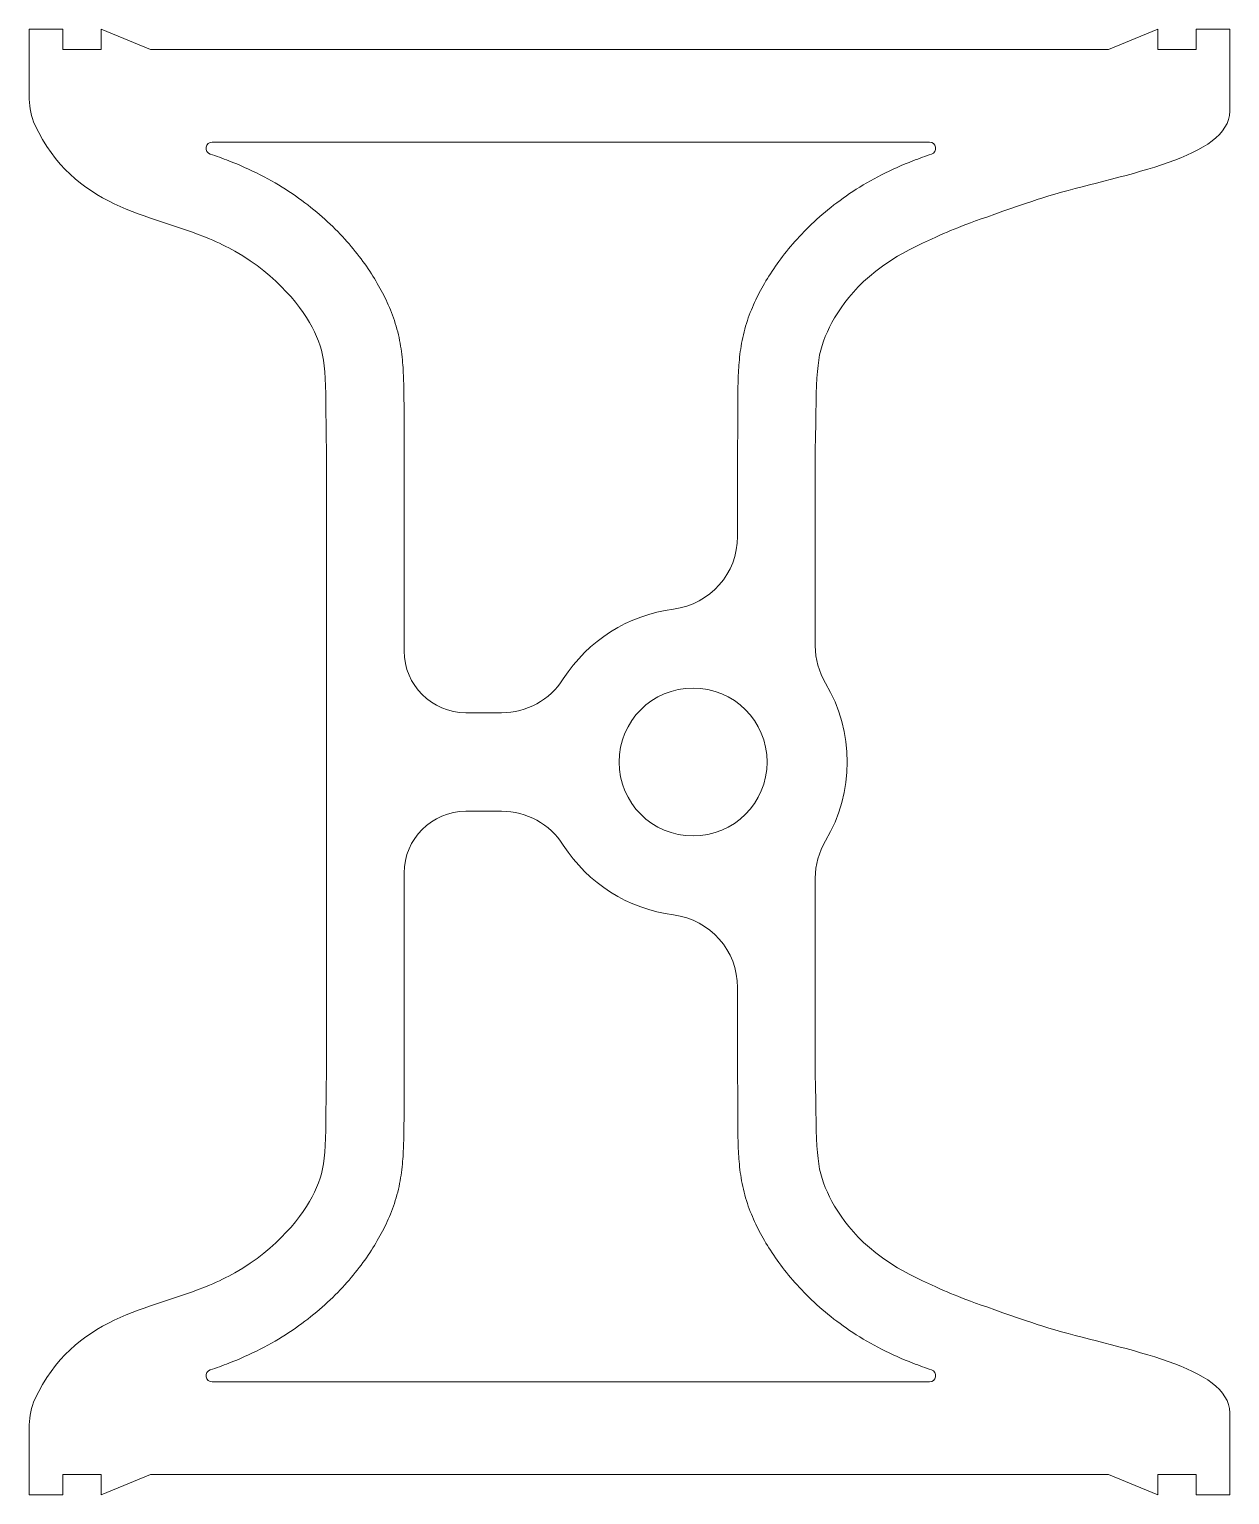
# Model space of a CAD drawing. Header units: inches. Extents: x -2.61 to -0.67, y -2.24 to 0.13.
import ezdxf

# ---------------------------------------------------------------- set-up
doc = ezdxf.new("R2010")
doc.units = ezdxf.units.IN
doc.header["$MEASUREMENT"] = 0

msp = doc.modelspace()

# ---------------------------------------------------------------- linework, layer by layer
at = {"color": 7, "linetype": 'Continuous', "lineweight": 15}
for p, q in [((-2.6145, 0.0198), (-2.6145, 0.1329)), ((-2.5603, 0.1329), (-2.6145, 0.1329)), ((-2.5603, 0.1), (-2.5603, 0.1329)), ((-2.4978, 0.1329), (-2.4178, 0.1)), ((-2.4978, 0.1), (-2.4978, 0.1329)), ((-0.7844, 0.1329), (-0.8644, 0.1)), ((-0.7844, 0.1), (-0.7844, 0.1329)), ((-0.7219, 0.1329), (-0.6677, 0.1329)), ((-0.7219, 0.1), (-0.7219, 0.1329)), ((-0.6677, 0), (-0.6677, 0.1329)), ((-2.5603, 0.1), (-2.4978, 0.1)), ((-0.8644, 0.1), (-2.4178, 0.1)), ((-0.7219, 0.1), (-0.7844, 0.1)), ((-2.3178, -0.05), (-1.1545, -0.05)), ((-2.1326, -0.5502), (-2.1326, -1.5608)), ((-2.0065, -0.551), (-2.0065, -0.8755)), ((-1.4658, -0.551), (-1.4658, -0.6897)), ((-1.3397, -0.8672), (-1.3397, -0.5502)), ((-1.8486, -0.9755), (-1.9065, -0.9755)), ((-1.8486, -1.1355), (-1.9065, -1.1355)), ((-2.0065, -1.2355), (-2.0065, -1.56)), ((-1.3397, -1.5608), (-1.3397, -1.2438)), ((-1.4658, -1.4213), (-1.4658, -1.56)), ((-2.3178, -2.061), (-1.1545, -2.061)), ((-0.6677, -2.111), (-0.6677, -2.2439)), ((-2.6145, -2.1308), (-2.6145, -2.2439)), ((-2.5603, -2.211), (-2.4978, -2.211)), ((-2.5603, -2.211), (-2.5603, -2.2439)), ((-2.4978, -2.2439), (-2.4178, -2.211)), ((-2.4978, -2.211), (-2.4978, -2.2439)), ((-0.8644, -2.211), (-2.4178, -2.211)), ((-0.7844, -2.2439), (-0.8644, -2.211)), ((-0.7219, -2.211), (-0.7844, -2.211)), ((-0.7844, -2.211), (-0.7844, -2.2439)), ((-0.7219, -2.211), (-0.7219, -2.2439)), ((-2.5603, -2.2439), (-2.6145, -2.2439)), ((-0.7219, -2.2439), (-0.6677, -2.2439))]:
    msp.add_line(p, q, dxfattribs=at)
msp.add_circle((-1.538, -1.0555), 0.12, dxfattribs=at)
for centre, radius, start, end in [((-2.5145, 0.0198), 0.1, 180, 204.723), ((-2.3178, -0.06), 0.01, 90, 251.0855), ((-1.1545, -0.06), 0.01, 288.9145, 90), ((-1.5846, -0.6897), 0.1188, 277.2566, 0), ((-1.538, -1.0555), 0.25, 97.2566, 147.3842), ((-1.9065, -0.8755), 0.1, 180, 270), ((-1.2209, -0.8672), 0.1188, 180, 210.7056), ((-1.8486, -0.8567), 0.1188, 270, 327.3842), ((-1.538, -1.0555), 0.25, 329.2944, 30.7056), ((-1.9065, -1.2355), 0.1, 90, 180), ((-1.8486, -1.2543), 0.1188, 32.6158, 90), ((-1.2209, -1.2438), 0.1188, 149.2944, 180), ((-1.538, -1.0555), 0.25, 212.6158, 262.7434), ((-1.5846, -1.4213), 0.1188, 0, 82.7434), ((-2.3178, -2.051), 0.01, 108.9145, 270), ((-1.1545, -2.051), 0.01, 270, 71.0855), ((-2.5145, -2.1308), 0.1, 155.277, 180)]:
    msp.add_arc(centre, radius, start, end, dxfattribs=at)
for points, knots in [([(-2.6053, -0.0221), (-2.5431, -0.1572), (-2.4004, -0.1677), (-2.2188, -0.2566), (-2.1282, -0.3761), (-2.1346, -0.4246), (-2.1326, -0.5502)], [0.0179686, 0.0179686, 0.0179686, 0.0179686, 0.364565, 0.4161821, 0.6970506, 1, 1, 1, 1]), ([(-0.6677, 0), (-0.6677, -0.0753), (-0.8798, -0.1081), (-1.1012, -0.1852), (-1.1154, -0.1906), (-1.2614, -0.2583), (-1.3403, -0.3754), (-1.3377, -0.4243), (-1.3397, -0.5502)], [0, 0, 0, 0, 0.161069, 0.199423, 0.36308, 0.414818, 0.696343, 1, 1, 1, 1]), ([(-2.0065, -0.551), (-2.0065, -0.5421), (-2.0066, -0.5235), (-2.0067, -0.4923), (-2.0068, -0.4588), (-2.0076, -0.4244), (-2.0102, -0.3903), (-2.0173, -0.3531), (-2.0302, -0.317), (-2.0451, -0.2872), (-2.0706, -0.2451), (-2.1058, -0.2016), (-2.1521, -0.1594), (-2.1927, -0.1295), (-2.2388, -0.1025), (-2.2851, -0.0821), (-2.3113, -0.0728), (-2.321, -0.0695)], [0.2547936, 0.2547936, 0.2547936, 0.2547936, 0.2780813, 0.301369, 0.3479444, 0.3945198, 0.4410952, 0.4876706, 0.534246, 0.5808214, 0.6273968, 0.7205476, 0.767123, 0.8136984, 0.8602738, 0.9068492, 0.9357834, 0.9357834, 0.9357834, 0.9357834]), ([(-1.1512, -0.0695), (-1.1609, -0.0728), (-1.1872, -0.0821), (-1.2335, -0.1025), (-1.2796, -0.1295), (-1.3202, -0.1594), (-1.3665, -0.2016), (-1.4017, -0.2451), (-1.4272, -0.2872), (-1.4421, -0.317), (-1.455, -0.3531), (-1.4621, -0.3903), (-1.4647, -0.4244), (-1.4655, -0.4588), (-1.4655, -0.4923), (-1.4656, -0.5235), (-1.4657, -0.5421), (-1.4658, -0.551)], [0.3190101, 0.3190101, 0.3190101, 0.3190101, 0.3479444, 0.3945198, 0.4410952, 0.4876706, 0.534246, 0.6273968, 0.6739722, 0.7205476, 0.767123, 0.8136984, 0.8602738, 0.9068492, 0.9534246, 0.9767123, 1, 1, 1, 1]), ([(-2.6053, -2.0889), (-2.5431, -1.9538), (-2.4004, -1.9433), (-2.2188, -1.8544), (-2.1282, -1.7349), (-2.1346, -1.6864), (-2.1326, -1.5608)], [0.0179686, 0.0179686, 0.0179686, 0.0179686, 0.364565, 0.4161821, 0.6970506, 1, 1, 1, 1]), ([(-2.0065, -1.56), (-2.0065, -1.5689), (-2.0066, -1.5875), (-2.0067, -1.6187), (-2.0068, -1.6522), (-2.0076, -1.6866), (-2.0102, -1.7207), (-2.0173, -1.7579), (-2.0302, -1.794), (-2.0451, -1.8238), (-2.0706, -1.8659), (-2.1058, -1.9094), (-2.1521, -1.9516), (-2.1927, -1.9815), (-2.2388, -2.0085), (-2.2851, -2.0289), (-2.3113, -2.0382), (-2.321, -2.0415)], [0.2547936, 0.2547936, 0.2547936, 0.2547936, 0.2780813, 0.301369, 0.3479444, 0.3945198, 0.4410952, 0.4876706, 0.534246, 0.5808214, 0.6273968, 0.7205476, 0.767123, 0.8136984, 0.8602738, 0.9068492, 0.9357834, 0.9357834, 0.9357834, 0.9357834]), ([(-1.1512, -2.0415), (-1.1609, -2.0382), (-1.1872, -2.0289), (-1.2335, -2.0085), (-1.2796, -1.9815), (-1.3202, -1.9516), (-1.3665, -1.9094), (-1.4017, -1.8659), (-1.4272, -1.8238), (-1.4421, -1.794), (-1.455, -1.7579), (-1.4621, -1.7207), (-1.4647, -1.6866), (-1.4655, -1.6522), (-1.4655, -1.6187), (-1.4656, -1.5875), (-1.4657, -1.5689), (-1.4658, -1.56)], [0.3190101, 0.3190101, 0.3190101, 0.3190101, 0.3479444, 0.3945198, 0.4410952, 0.4876706, 0.534246, 0.6273968, 0.6739722, 0.7205476, 0.767123, 0.8136984, 0.8602738, 0.9068492, 0.9534246, 0.9767123, 1, 1, 1, 1]), ([(-0.6677, -2.111), (-0.6677, -2.0357), (-0.8798, -2.0029), (-1.1012, -1.9258), (-1.1154, -1.9204), (-1.2614, -1.8527), (-1.3403, -1.7356), (-1.3377, -1.6867), (-1.3397, -1.5608)], [0, 0, 0, 0, 0.161069, 0.199423, 0.36308, 0.414818, 0.696343, 1, 1, 1, 1])]:
    msp.add_open_spline(points, degree=3, knots=knots, dxfattribs=at)

doc.saveas('drawing.dxf')
